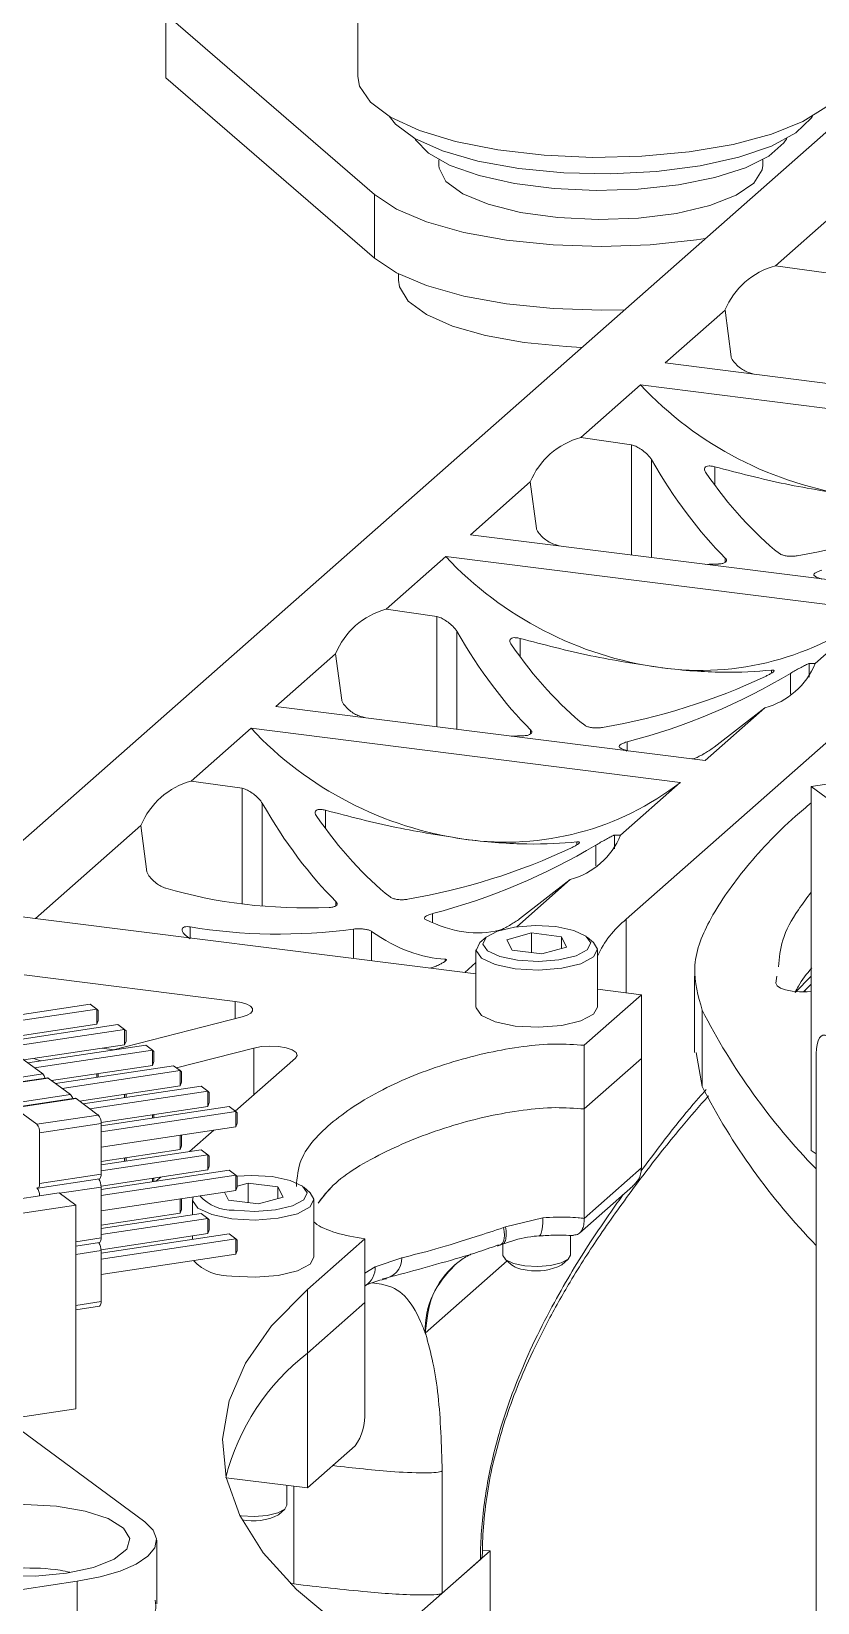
# Model space of a CAD drawing. Header units: millimetres. Extents: x 30 to 313, y 16 to 167.
# Drawn here: x 186.83 to 201.39, y 111.73 to 140.83 of the extents above; entities that cross this region are included whole.
import ezdxf

# ---------------------------------------------------------------- set-up
doc = ezdxf.new("R2010")
doc.units = ezdxf.units.MM

msp = doc.modelspace()

# ---------------------------------------------------------------- linework, layer by layer
at = {"color": 7, "linetype": 'Continuous', "lineweight": 15}
for p, q in [((192.872, 142.352), (192.872, 139.995)), ((204.34, 141.432), (186.619, 125.804)), ((193.178, 137.807), (189.316, 141.147)), ((189.316, 139.968), (189.316, 141.147)), ((193.178, 136.628), (189.316, 139.968)), ((194.372, 138.452), (194.372, 138.345)), ((200.372, 138.345), (200.372, 138.452)), ((193.178, 136.628), (193.178, 137.807)), ((212.535, 137.346), (197.844, 124.39)), ((201.712, 137.465), (200.605, 136.489)), ((200.605, 136.489), (201.544, 136.357)), ((193.622, 136.341), (193.622, 136.224)), ((199.673, 135.666), (198.566, 134.69)), ((199.784, 134.804), (199.673, 135.666)), ((198.566, 134.69), (206.517, 133.688)), ((198.106, 134.285), (196.999, 133.308)), ((198.106, 134.285), (206.057, 133.283)), ((196.999, 133.308), (197.938, 133.176)), ((196.066, 132.486), (194.959, 131.51)), ((196.178, 131.624), (196.066, 132.486)), ((194.959, 131.51), (202.91, 130.508)), ((194.5, 131.104), (193.393, 130.128)), ((194.5, 131.104), (202.451, 130.103)), ((193.393, 130.128), (194.332, 129.996)), ((202.451, 130.103), (201.344, 129.126)), ((192.46, 129.305), (191.353, 128.329)), ((192.572, 128.443), (192.46, 129.305)), ((201.232, 129.127), (201.344, 129.126)), ((191.353, 128.329), (199.304, 127.327)), ((200.411, 128.304), (199.304, 127.327)), ((200.411, 128.304), (199.472, 127.574)), ((190.893, 127.924), (189.787, 126.948)), ((190.893, 127.924), (198.844, 126.922)), ((189.787, 126.948), (190.726, 126.815)), ((198.844, 126.922), (197.738, 125.946)), ((201.27, 126.848), (202.178, 126.985)), ((201.27, 126.848), (202.873, 125.663)), ((201.27, 120.107), (201.27, 126.848)), ((188.854, 126.125), (186.901, 124.403)), ((188.965, 125.263), (188.854, 126.125)), ((197.626, 125.946), (197.738, 125.946)), ((196.805, 125.123), (195.814, 124.249)), ((196.805, 125.123), (195.866, 124.394)), ((195.059, 123.375), (183.418, 124.841)), ((195.249, 124.057), (195.132, 123.954)), ((195.632, 124.009), (196.089, 124.134)), ((195.727, 123.815), (195.632, 124.009)), ((196.641, 124.064), (196.089, 124.134)), ((196.089, 123.769), (196.089, 124.134)), ((196.736, 123.87), (196.641, 124.064)), ((196.641, 123.844), (196.641, 124.064)), ((197.236, 123.954), (197.12, 124.057)), ((195.059, 123.822), (195.059, 122.761)), ((195.727, 123.815), (196.279, 123.745)), ((196.736, 123.87), (196.279, 123.745)), ((197.309, 122.761), (197.309, 123.822)), ((195.059, 123.584), (194.852, 123.401)), ((190.601, 122.867), (186.692, 123.36)), ((198.126, 122.988), (197.309, 123.091)), ((199.105, 123.335), (199.105, 121.92)), ((200.633, 123.334), (200.611, 123.203)), ((201.127, 123.043), (201.27, 123.186)), ((187.914, 122.815), (185.729, 122.487)), ((188.037, 122.724), (187.914, 122.815)), ((197.065, 122.053), (198.126, 122.988)), ((198.126, 121.81), (198.126, 122.988)), ((188.037, 122.724), (185.852, 122.396)), ((188.037, 122.442), (188.037, 122.724)), ((188.062, 122.699), (188.037, 122.724)), ((188.062, 122.511), (188.037, 122.442)), ((188.062, 122.699), (188.062, 122.511)), ((190.729, 122.579), (188.318, 121.962)), ((199.249, 122.705), (199.249, 121.291)), ((188.037, 122.442), (186.171, 122.161)), ((188.428, 122.436), (186.243, 122.107)), ((188.552, 122.345), (186.367, 122.016)), ((188.552, 122.345), (188.428, 122.436)), ((188.552, 122.062), (188.552, 122.345)), ((188.577, 122.319), (188.552, 122.345)), ((188.577, 122.319), (188.577, 122.131)), ((188.552, 122.062), (186.685, 121.781)), ((188.942, 122.056), (186.757, 121.727)), ((189.066, 121.965), (186.881, 121.636)), ((188.356, 121.972), (188.137, 121.999)), ((188.577, 122.131), (188.552, 122.062)), ((189.066, 121.965), (188.942, 122.056)), ((189.066, 121.682), (189.066, 121.965)), ((189.091, 121.94), (189.066, 121.965)), ((189.091, 121.94), (189.091, 121.751)), ((190.942, 122.003), (189.51, 121.637)), ((197.065, 120.875), (197.065, 122.053)), ((199.137, 121.921), (199.249, 121.291)), ((186.624, 121.826), (187.035, 121.522)), ((189.066, 121.682), (187.199, 121.401)), ((189.457, 121.676), (187.272, 121.347)), ((189.091, 121.751), (189.066, 121.682)), ((189.58, 121.585), (189.457, 121.676)), ((190.601, 120.831), (191.714, 121.812)), ((198.126, 121.81), (197.065, 120.875)), ((198.126, 119.783), (198.126, 121.81)), ((201.36, 107.868), (201.36, 121.9)), ((187.035, 121.522), (185.896, 121.351)), ((187.12, 121.452), (185.98, 121.28)), ((187.138, 121.446), (185.999, 121.275)), ((187.138, 121.446), (187.55, 121.142)), ((189.58, 121.585), (187.395, 121.256)), ((188.037, 121.463), (188.037, 121.527)), ((188.062, 121.521), (188.053, 121.53)), ((188.062, 121.521), (188.062, 121.466)), ((189.58, 121.302), (189.58, 121.585)), ((189.605, 121.56), (189.58, 121.585)), ((189.605, 121.371), (189.58, 121.302)), ((189.605, 121.56), (189.605, 121.371)), ((187.55, 121.142), (186.41, 120.971)), ((187.634, 121.072), (186.495, 120.901)), ((187.653, 121.066), (186.513, 120.895)), ((187.653, 121.066), (188.064, 120.762)), ((189.58, 121.302), (187.713, 121.021)), ((189.971, 121.296), (187.786, 120.968)), ((190.094, 121.205), (187.909, 120.877)), ((188.552, 121.083), (188.552, 121.147)), ((188.577, 121.141), (188.568, 121.15)), ((188.577, 121.141), (188.577, 121.087)), ((190.094, 121.205), (189.971, 121.296)), ((190.094, 120.922), (190.094, 121.205)), ((190.119, 121.18), (190.094, 121.205)), ((190.119, 121.18), (190.119, 120.992)), ((186.513, 120.895), (186.925, 120.591)), ((188.064, 120.762), (186.925, 120.591)), ((190.094, 120.922), (188.115, 120.625)), ((190.485, 120.917), (188.115, 120.56)), ((190.609, 120.826), (188.115, 120.45)), ((189.066, 120.703), (189.066, 120.768)), ((189.091, 120.761), (189.082, 120.77)), ((189.091, 120.761), (189.091, 120.707)), ((190.119, 120.992), (190.094, 120.922)), ((190.609, 120.826), (190.485, 120.917)), ((190.609, 120.543), (190.609, 120.826)), ((190.609, 120.826), (190.634, 120.8)), ((190.634, 120.8), (190.634, 120.612)), ((197.065, 120.875), (197.065, 118.848)), ((188.115, 120.607), (186.976, 120.435)), ((188.115, 120.607), (188.115, 119.664)), ((190.609, 120.543), (188.115, 120.168)), ((189.756, 120.086), (190.206, 120.482)), ((190.634, 120.612), (190.609, 120.543)), ((186.976, 120.435), (186.976, 119.492)), ((189.58, 120.124), (189.58, 120.388)), ((189.605, 120.193), (189.58, 120.124)), ((189.605, 120.381), (189.596, 120.39)), ((189.605, 120.381), (189.605, 120.193)), ((189.58, 120.124), (188.115, 119.903)), ((189.971, 120.118), (188.115, 119.839)), ((190.094, 120.027), (188.115, 119.729)), ((188.552, 119.904), (188.552, 119.969)), ((188.577, 119.962), (188.568, 119.971)), ((188.577, 119.962), (188.577, 119.908)), ((190.094, 120.027), (189.971, 120.118)), ((190.094, 119.744), (190.094, 120.027)), ((190.119, 120.002), (190.094, 120.027)), ((190.119, 120.002), (190.119, 119.813)), ((201.27, 120.107), (201.36, 120.041)), ((188.115, 119.664), (186.976, 119.492)), ((190.094, 119.744), (188.115, 119.446)), ((190.485, 119.738), (188.115, 119.382)), ((190.609, 119.647), (188.115, 119.272)), ((189.091, 119.583), (189.082, 119.592)), ((189.131, 119.534), (189.22, 119.612)), ((190.119, 119.813), (190.094, 119.744)), ((190.609, 119.647), (190.485, 119.738)), ((190.609, 119.364), (190.609, 119.647)), ((190.634, 119.622), (190.609, 119.647)), ((190.634, 119.622), (190.634, 119.433)), ((197.065, 118.848), (198.126, 119.783)), ((182.095, 118.532), (187.336, 119.321)), ((186.943, 119.407), (188.083, 119.578)), ((187.645, 119.093), (187.336, 119.321)), ((188.115, 119.428), (188.115, 118.485)), ((190.609, 119.364), (188.115, 118.989)), ((189.066, 119.525), (189.066, 119.589)), ((189.091, 119.583), (189.091, 119.528)), ((190.477, 119.185), (190.404, 119.333)), ((190.634, 119.433), (190.609, 119.364)), ((190.634, 119.447), (190.838, 119.503)), ((191.391, 119.434), (190.838, 119.503)), ((190.838, 119.139), (190.838, 119.503)), ((191.486, 119.24), (191.391, 119.434)), ((191.391, 119.214), (191.391, 119.434)), ((191.986, 119.324), (191.869, 119.427)), ((196.978, 118.575), (197.967, 119.447)), ((171.695, 116.693), (187.645, 119.093)), ((187.645, 119.093), (187.645, 115.322)), ((189.58, 118.945), (189.58, 119.209)), ((189.605, 119.014), (189.58, 118.945)), ((189.605, 119.203), (189.596, 119.212)), ((189.605, 119.203), (189.605, 119.014)), ((189.809, 119.191), (189.809, 118.915)), ((190.477, 119.185), (191.029, 119.115)), ((191.486, 119.24), (191.029, 119.115)), ((192.059, 118.131), (192.059, 119.191)), ((189.58, 118.945), (188.115, 118.725)), ((189.971, 118.939), (188.115, 118.66)), ((190.094, 118.848), (188.115, 118.55)), ((190.094, 118.848), (189.971, 118.939)), ((190.094, 118.565), (190.094, 118.848)), ((190.119, 118.823), (190.094, 118.848)), ((190.119, 118.823), (190.119, 118.635)), ((195.607, 118.69), (196.297, 118.861)), ((190.094, 118.565), (188.115, 118.268)), ((190.485, 118.56), (188.115, 118.203)), ((190.609, 118.469), (188.115, 118.093)), ((189.809, 118.522), (189.809, 118.458)), ((190.119, 118.635), (190.094, 118.565)), ((190.609, 118.469), (190.485, 118.56)), ((190.609, 118.186), (190.609, 118.469)), ((190.634, 118.443), (190.609, 118.469)), ((190.634, 118.443), (190.634, 118.255)), ((191.939, 117.532), (192.999, 118.467)), ((192.999, 117.289), (192.999, 118.467)), ((195.572, 118.676), (195.607, 118.69)), ((196.233, 118.525), (196.231, 118.525)), ((196.809, 118.166), (196.809, 118.531)), ((187.645, 118.334), (188.083, 118.4)), ((188.115, 118.25), (188.115, 117.307)), ((190.609, 118.186), (188.115, 117.81)), ((190.634, 118.255), (190.609, 118.186)), ((195.559, 118.371), (195.559, 118.166)), ((193.192, 117.952), (193.689, 118.12)), ((195.599, 118.093), (195.718, 117.988)), ((196.65, 117.988), (196.769, 118.093)), ((191.939, 116.353), (191.939, 117.532)), ((192.999, 117.289), (191.939, 116.353)), ((192.999, 117.289), (192.999, 115.262)), ((187.645, 117.155), (188.083, 117.221)), ((191.939, 113.855), (191.939, 116.353)), ((186.018, 115.077), (187.645, 115.322)), ((186.353, 115.127), (188.924, 113.229)), ((192.823, 114.634), (191.939, 113.855)), ((194.436, 114.172), (194.436, 111.909)), ((191.939, 113.855), (190.434, 114.044)), ((191.559, 113.536), (191.559, 113.903)), ((191.4, 113.358), (191.518, 113.462)), ((189.145, 111.707), (189.145, 112.886)), ((195.32, 112.688), (193.224, 110.84)), ((195.32, 112.688), (195.18, 112.706)), ((195.32, 112.688), (195.32, 111.51)), ((195.143, 112.532), (194.436, 111.909)), ((187.674, 112.126), (172.635, 109.863)), ((187.674, 110.948), (187.674, 112.126)), ((191.687, 112.077), (191.62, 112.085))]:
    msp.add_line(p, q, dxfattribs=at)
at = {"color": 8, "linetype": 'Continuous', "lineweight": 15}
for p, q in [((197.938, 131.134), (197.938, 133.176)), ((198.31, 131.087), (198.31, 132.901)), ((199.483, 132.429), (199.483, 132.768)), ((199.678, 131.001), (199.678, 131.077)), ((194.332, 127.954), (194.332, 129.996)), ((194.704, 127.907), (194.704, 129.72)), ((195.877, 129.249), (195.877, 129.587)), ((200.535, 128.947), (200.535, 129)), ((200.886, 128.555), (200.886, 128.941)), ((201.232, 128.874), (201.232, 129.127)), ((196.071, 127.821), (196.071, 127.896)), ((197.857, 127.51), (197.857, 127.671)), ((190.726, 124.671), (190.726, 126.815)), ((191.098, 124.632), (191.098, 126.54)), ((192.271, 126.068), (192.271, 126.407)), ((196.929, 125.767), (196.929, 125.82)), ((197.28, 125.375), (197.28, 125.761)), ((197.626, 125.694), (197.626, 125.946)), ((192.465, 124.641), (192.465, 124.716)), ((194.251, 124.323), (194.251, 124.491)), ((197.844, 124.39), (197.844, 123.024)), ((189.764, 124.042), (189.764, 124.246)), ((192.793, 123.66), (192.793, 124.205)), ((193.124, 123.619), (193.124, 124.164)), ((194.491, 123.614), (194.491, 123.65)), ((200.971, 123.031), (201.27, 123.333)), ((190.601, 122.547), (190.601, 122.867)), ((190.942, 121.131), (190.942, 122.003)), ((188.115, 119.428), (187.347, 119.313)), ((188.115, 118.485), (187.645, 118.414)), ((188.115, 118.25), (187.645, 118.179)), ((192.999, 117.834), (193.192, 117.952)), ((195.637, 118.06), (194.121, 116.722)), ((188.115, 117.307), (187.645, 117.236)), ((191.687, 112.077), (191.687, 113.887))]:
    msp.add_line(p, q, dxfattribs=at)
at = {"color": 7, "linetype": 'Continuous', "lineweight": 15, "flags": 128}
for points in [[(201.872, 139.995), (201.795, 139.72), (201.539, 139.429), (201.111, 139.161), (200.531, 138.927), (199.821, 138.737), (199.011, 138.598), (198.134, 138.517), (197.226, 138.496), (196.323, 138.537), (195.464, 138.637), (194.682, 138.793), (194.011, 138.998), (193.478, 139.243), (193.103, 139.52), (192.904, 139.816), (192.872, 139.995)], [(201.292, 139.259), (201.269, 139.225), (200.985, 138.952), (200.532, 138.707), (199.931, 138.499), (199.211, 138.34), (198.404, 138.236), (197.549, 138.192), (196.686, 138.21), (195.855, 138.29), (195.095, 138.428), (194.441, 138.616), (193.924, 138.848), (193.569, 139.11), (193.451, 139.259)], [(200.816, 138.846), (200.763, 138.764), (200.486, 138.52), (200.052, 138.302), (199.484, 138.122), (198.81, 137.989), (198.064, 137.909), (197.283, 137.886), (196.507, 137.922), (195.774, 138.014), (195.121, 138.159), (194.581, 138.348), (194.181, 138.573), (193.941, 138.822), (193.927, 138.846)], [(200.372, 138.345), (200.362, 138.266), (200.209, 138.021), (199.878, 137.796), (199.389, 137.605), (198.774, 137.461), (198.07, 137.373), (197.323, 137.345), (196.578, 137.381), (195.884, 137.477), (195.283, 137.628), (194.813, 137.823), (194.504, 138.052), (194.375, 138.299), (194.372, 138.345)], [(193.178, 137.807), (193.585, 137.538), (194.145, 137.303), (194.835, 137.109), (195.626, 136.965), (196.488, 136.877), (197.386, 136.847), (198.283, 136.878), (199.144, 136.969), (199.306, 136.993)], [(193.178, 136.628), (193.585, 136.36), (194.145, 136.124), (194.835, 135.93), (195.626, 135.786), (196.488, 135.698), (197.386, 135.669), (197.813, 135.676)], [(197.023, 134.979), (196.729, 134.992), (195.95, 135.067), (195.237, 135.196), (194.624, 135.373), (194.14, 135.59), (193.806, 135.836), (193.64, 136.101), (193.622, 136.224)], [(195.831, 123.628), (196.215, 123.606), (196.596, 123.636), (196.913, 123.711), (197.12, 123.822), (197.184, 123.95), (197.096, 124.077), (196.869, 124.182), (196.538, 124.251), (196.153, 124.273), (195.773, 124.243), (195.455, 124.168), (195.249, 124.057), (195.185, 123.929), (195.273, 123.802), (195.499, 123.696), (195.831, 123.628)], [(195.132, 123.954), (195.06, 123.81), (195.159, 123.667), (195.414, 123.548), (195.786, 123.471)], [(195.786, 123.471), (196.219, 123.447), (196.647, 123.48), (197.004, 123.565), (197.236, 123.689), (197.309, 123.833), (197.236, 123.954)], [(200.611, 123.203), (200.636, 123.157), (200.698, 123.114), (200.794, 123.08), (200.915, 123.055), (201.052, 123.043), (201.194, 123.044), (201.27, 123.051)], [(190.729, 122.579), (190.822, 122.611), (190.888, 122.649), (190.921, 122.692), (190.919, 122.736), (190.882, 122.778), (190.813, 122.816), (190.717, 122.847), (190.601, 122.867)], [(195.059, 122.761), (195.06, 122.749), (195.159, 122.607), (195.414, 122.488), (195.786, 122.41)], [(195.786, 122.41), (196.219, 122.386), (196.647, 122.419), (197.004, 122.504), (197.236, 122.628), (197.309, 122.761)], [(201.566, 122.22), (201.526, 122.24), (201.487, 122.242), (201.451, 122.225), (201.42, 122.189), (201.395, 122.136), (201.376, 122.069), (201.364, 121.989), (201.36, 121.9)], [(191.714, 121.812), (191.746, 121.865), (191.726, 121.918), (191.657, 121.967), (191.545, 122.005), (191.402, 122.03), (191.242, 122.038), (191.084, 122.029), (190.942, 122.003)], [(187.12, 121.452), (187.128, 121.451), (187.138, 121.446)], [(187.634, 121.072), (187.643, 121.071), (187.653, 121.066)], [(188.115, 119.664), (188.114, 119.642), (188.111, 119.622), (188.107, 119.605), (188.1, 119.592), (188.093, 119.583), (188.084, 119.578), (188.083, 119.578)], [(190.58, 118.997), (190.965, 118.976), (191.345, 119.005), (191.663, 119.081), (191.869, 119.191), (191.933, 119.32), (191.845, 119.446), (191.618, 119.552), (191.287, 119.621), (190.902, 119.642), (190.629, 119.627)], [(186.976, 119.492), (186.975, 119.47), (186.972, 119.45), (186.967, 119.433), (186.961, 119.42), (186.953, 119.411), (186.944, 119.407), (186.935, 119.407), (186.925, 119.412)], [(190.536, 118.841), (190.969, 118.816), (191.397, 118.85), (191.754, 118.935), (191.986, 119.059), (192.058, 119.203), (191.986, 119.324)], [(189.821, 119.246), (189.809, 119.18), (189.908, 119.037), (190.164, 118.918), (190.536, 118.841)], [(188.115, 118.485), (188.114, 118.463), (188.111, 118.443), (188.107, 118.426), (188.1, 118.413), (188.093, 118.404), (188.084, 118.4), (188.083, 118.4)], [(195.51, 118.355), (195.496, 118.351), (195.461, 118.352)], [(195.559, 118.166), (195.559, 118.16), (195.614, 118.081), (195.756, 118.015), (195.963, 117.972)], [(195.963, 117.972), (196.204, 117.958), (196.441, 117.977), (196.64, 118.024), (196.769, 118.093), (196.809, 118.166)], [(190.536, 117.78), (190.969, 117.756), (191.397, 117.789), (191.754, 117.874), (191.986, 117.998), (192.059, 118.131)], [(188.115, 117.307), (188.114, 117.285), (188.111, 117.265), (188.107, 117.248), (188.1, 117.235), (188.093, 117.226), (188.084, 117.221), (188.083, 117.221)], [(191.939, 117.532), (191.274, 116.859), (190.789, 116.168), (190.485, 115.467), (190.366, 114.759), (190.433, 114.051), (190.684, 113.347), (191.119, 112.653), (191.734, 111.974), (192.523, 111.316), (193.482, 110.684), (193.821, 110.488)], [(187.475, 112.277), (187.976, 112.385), (188.359, 112.537), (188.591, 112.72), (188.65, 112.918), (188.532, 113.113), (188.247, 113.287), (187.82, 113.426), (187.289, 113.517), (186.702, 113.551), (186.111, 113.527), (185.567, 113.445), (185.12, 113.313), (184.809, 113.144), (184.662, 112.951), (184.692, 112.753), (184.896, 112.566), (185.256, 112.408), (185.74, 112.292), (186.306, 112.228), (186.902, 112.223), (187.475, 112.277)], [(190.685, 113.345), (190.713, 113.341), (190.953, 113.328), (191.191, 113.346), (191.389, 113.393), (191.518, 113.462), (191.559, 113.536)], [(188.924, 113.229), (189.081, 113.074), (189.144, 112.912), (189.111, 112.749), (188.984, 112.591), (188.766, 112.445), (188.468, 112.315), (188.099, 112.208), (187.674, 112.126)], [(195.175, 112.591), (195.168, 112.564), (195.143, 112.532)]]:
    msp.add_lwpolyline(points, dxfattribs=at)
at = {"color": 8, "linetype": 'Continuous', "lineweight": 15, "flags": 128}
for points in [[(196.297, 118.861), (196.295, 118.772), (196.29, 118.693), (196.28, 118.626), (196.268, 118.575), (196.252, 118.541), (196.235, 118.526), (196.233, 118.525)], [(195.572, 118.676), (195.582, 118.602), (195.585, 118.535), (195.58, 118.476), (195.569, 118.427), (195.55, 118.389), (195.526, 118.363), (195.51, 118.355)]]:
    msp.add_lwpolyline(points, dxfattribs=at)
at = {"color": 7, "linetype": 'Continuous', "lineweight": 15}
for centre, radius, start, end in [((200.97, 135.135), 1.403, 105.0915, 157.7277), ((203.002, 138.878), 6.714, 223.176, 262.1196), ((197.364, 131.954), 1.403, 105.0915, 157.7277), ((199.396, 135.698), 6.714, 223.176, 262.1196), ((193.758, 128.774), 1.403, 105.0915, 157.7277), ((199.216, 134.274), 5.279, 261.9294, 307.789), ((200.046, 129.658), 1.403, 285.0915, 337.7277), ((195.789, 132.518), 6.714, 223.176, 262.1196), ((190.152, 125.593), 1.403, 105.0915, 157.7277), ((195.61, 131.094), 5.279, 261.9294, 307.789), ((196.44, 126.477), 1.403, 285.0915, 337.7277), ((199.087, 122.866), 1.967, 129.2018, 154.7278), ((210.166, 128.311), 12.273, 207.1791, 224.1488), ((187.137, 122.413), 0.661, 246.1465, 258.751), ((186.927, 121.415), 0.152, 11.5007, 44.6618), ((187.441, 121.035), 0.152, 11.5007, 44.6618), ((210.166, 126.897), 12.273, 207.1791, 224.1488), ((187.897, 120.621), 0.219, 356.258, 40.2722), ((186.758, 120.449), 0.219, 356.258, 40.2722), ((186.761, 119.273), 0.215, 358.3146, 40.4009), ((187.878, 119.439), 0.237, 357.2927, 35.31), ((190.542, 119.8), 0.803, 221.8252, 272.7602), ((187.878, 118.261), 0.237, 357.2927, 35.31), ((190.501, 118.716), 0.937, 223.8024, 272.1345), ((193.295, 118.117), 0.393, 274.8107, 0.4817), ((196.016, 118.399), 0.508, 234.0566, 269.0735), ((196.191, 118.855), 0.981, 259.2261, 297.8883), ((194.556, 112.983), 4.267, 127.8349, 165.583), ((192.017, 115.2), 0.984, 324.9309, 3.5931), ((190.934, 114.255), 1.011, 258.103, 297.4615)]:
    msp.add_arc(centre, radius, start, end, dxfattribs=at)
at = {"color": 8, "linetype": 'Continuous', "lineweight": 15}
for centre, radius, start, end in [((192.805, 117.932), 0.387, 302.1607, 3.0253), ((195.769, 116.752), 1.654, 131.3997, 180.545)]:
    msp.add_arc(centre, radius, start, end, dxfattribs=at)
at = {"color": 7, "linetype": 'Continuous', "lineweight": 15}
for centre, major_axis, ratio, start_param, end_param in [((204.389, 140.202), (7.937, 2.444), 0.699056, 3.948091, 3.958871), ((200.233, 136.536), (-1.988, 6.457), 0.476834, 2.015928, 2.416064), ((200.783, 137.021), (-1.988, 6.457), 0.476834, 2.15545, 2.54014), ((200.783, 137.021), (7.937, 2.444), 0.699056, 4.528444, 4.913133), ((200.783, 137.021), (7.937, 2.444), 0.699056, 3.948091, 3.958871), ((200.783, 137.021), (7.937, 2.444), 0.699056, 4.319142, 4.348228), ((200.783, 137.021), (-1.988, 6.457), 0.476834, 2.720356, 2.754961), ((196.627, 133.356), (-1.988, 6.457), 0.476834, 2.015928, 2.416064), ((197.177, 133.841), (-1.988, 6.457), 0.476834, 2.15545, 2.54014), ((196.627, 133.356), (7.937, 2.444), 0.699056, 4.652519, 5.052656), ((197.177, 133.841), (7.937, 2.444), 0.699056, 4.528444, 4.913133), ((197.177, 133.841), (7.937, 2.444), 0.699056, 3.948091, 3.958871), ((197.177, 133.841), (7.937, 2.444), 0.699056, 4.319142, 4.348228), ((197.177, 133.841), (-1.988, 6.457), 0.476834, 2.720356, 2.754961), ((197.177, 133.841), (-1.988, 6.457), 0.476834, 3.109712, 3.120492), ((193.021, 130.176), (-1.988, 6.457), 0.476834, 2.015928, 2.416064), ((193.571, 130.661), (-1.988, 6.457), 0.476834, 2.15545, 2.54014), ((193.571, 130.661), (7.937, 2.444), 0.699056, 4.528444, 4.913133), ((193.021, 130.176), (7.937, 2.444), 0.699056, 4.652519, 5.052656), ((193.571, 130.661), (7.937, 2.444), 0.699056, 3.948091, 4.348228), ((193.571, 130.661), (-1.988, 6.457), 0.476834, 2.720356, 3.120492), ((193.021, 130.176), (7.937, 2.444), 0.699056, 4.087614, 4.472303), ((193.021, 130.176), (-1.988, 6.457), 0.476834, 2.59628, 2.98097)]:
    msp.add_ellipse(centre, major_axis=major_axis, ratio=ratio, start_param=start_param, end_param=end_param, dxfattribs=at)
for points, knots in [([(200.13, 134.506), (200.101, 134.516), (200.042, 134.538), (199.951, 134.597), (199.868, 134.671), (199.808, 134.745), (199.791, 134.788), (199.784, 134.804)], [0, 0, 0, 0, 0.200353, 0.399878, 0.624656, 0.862193, 1, 1, 1, 1]), ([(197.938, 133.176), (197.965, 133.168), (198.017, 133.151), (198.107, 133.1), (198.196, 133.033), (198.27, 132.962), (198.299, 132.918), (198.31, 132.901)], [0, 0, 0, 0, 0.194273, 0.38755, 0.610511, 0.848003, 1, 1, 1, 1]), ([(199.313, 132.667), (199.304, 132.683), (199.287, 132.714), (199.293, 132.752), (199.324, 132.776), (199.375, 132.785), (199.431, 132.78), (199.469, 132.771), (199.483, 132.768)], [0, 0, 0, 0, 0.1854348, 0.3713206, 0.5473773, 0.7183539, 0.8951996, 1, 1, 1, 1]), ([(199.483, 132.768), (199.918, 132.654), (200.775, 132.43), (201.651, 132.295), (202.081, 132.228)], [0, 0, 0, 0, 0.508039, 1, 1, 1, 1]), ([(196.524, 131.325), (196.495, 131.336), (196.436, 131.358), (196.345, 131.417), (196.262, 131.49), (196.202, 131.565), (196.184, 131.608), (196.178, 131.624)], [0, 0, 0, 0, 0.200353, 0.399878, 0.624656, 0.862193, 1, 1, 1, 1]), ([(199.678, 131.077), (199.687, 131.065), (199.705, 131.043), (199.697, 131.011), (199.663, 130.986), (199.611, 130.971), (199.57, 130.968), (199.553, 130.967)], [0, 0, 0, 0, 0.213551, 0.427148, 0.639735, 0.851936, 1, 1, 1, 1]), ([(201.011, 131.12), (200.984, 131.116), (200.931, 131.109), (200.845, 131.111), (200.767, 131.123), (200.711, 131.141), (200.689, 131.156), (200.68, 131.161)], [0, 0, 0, 0, 0.2146882, 0.4293805, 0.6439631, 0.8584767, 1, 1, 1, 1]), ([(201.339, 130.742), (201.33, 130.748), (201.312, 130.761), (201.32, 130.786), (201.354, 130.812), (201.405, 130.835), (201.447, 130.847), (201.464, 130.852)], [0, 0, 0, 0, 0.213551, 0.427148, 0.639735, 0.851936, 1, 1, 1, 1]), ([(194.332, 129.996), (194.358, 129.988), (194.411, 129.971), (194.5, 129.92), (194.59, 129.853), (194.664, 129.782), (194.693, 129.738), (194.704, 129.72)], [0, 0, 0, 0, 0.194273, 0.38755, 0.610511, 0.848003, 1, 1, 1, 1]), ([(195.707, 129.487), (195.698, 129.503), (195.68, 129.534), (195.687, 129.572), (195.717, 129.596), (195.768, 129.605), (195.825, 129.6), (195.863, 129.591), (195.877, 129.587)], [0, 0, 0, 0, 0.185435, 0.371321, 0.547377, 0.718354, 0.8952, 1, 1, 1, 1]), ([(195.877, 129.587), (196.312, 129.474), (197.169, 129.25), (198.044, 129.114), (198.475, 129.048)], [0, 0, 0, 0, 0.508039, 1, 1, 1, 1]), ([(198.475, 129.048), (198.491, 129.046), (198.897, 128.995), (199.706, 128.937), (200.249, 128.979), (200.535, 129)], [0, 0, 0, 0, 0.018793, 0.484681, 1, 1, 1, 1]), ([(200.535, 129), (200.549, 129.001), (200.576, 129.003), (200.585, 128.99), (200.566, 128.968), (200.524, 128.939), (200.477, 128.912), (200.444, 128.897), (200.434, 128.891)], [0, 0, 0, 0, 0.19495, 0.390422, 0.573291, 0.745437, 0.918168, 1, 1, 1, 1]), ([(200.886, 128.941), (200.915, 128.959), (200.974, 128.993), (201.065, 129.043), (201.149, 129.088), (201.208, 129.118), (201.226, 129.124), (201.232, 129.127)], [0, 0, 0, 0, 0.200353, 0.399878, 0.624656, 0.862193, 1, 1, 1, 1]), ([(192.918, 128.145), (192.888, 128.156), (192.83, 128.177), (192.739, 128.236), (192.655, 128.31), (192.596, 128.384), (192.578, 128.427), (192.572, 128.443)], [0, 0, 0, 0, 0.200353, 0.399878, 0.624656, 0.862193, 1, 1, 1, 1]), ([(196.071, 127.896), (196.08, 127.885), (196.098, 127.862), (196.09, 127.831), (196.056, 127.806), (196.005, 127.79), (195.963, 127.787), (195.946, 127.786)], [0, 0, 0, 0, 0.213551, 0.427148, 0.639735, 0.851936, 1, 1, 1, 1]), ([(197.405, 127.939), (197.378, 127.936), (197.325, 127.929), (197.239, 127.931), (197.161, 127.942), (197.105, 127.961), (197.083, 127.975), (197.074, 127.981)], [0, 0, 0, 0, 0.214688, 0.42938, 0.643963, 0.858477, 1, 1, 1, 1]), ([(197.732, 127.561), (197.723, 127.568), (197.705, 127.58), (197.713, 127.606), (197.747, 127.632), (197.799, 127.655), (197.84, 127.667), (197.857, 127.671)], [0, 0, 0, 0, 0.213551, 0.427148, 0.639735, 0.851936, 1, 1, 1, 1]), ([(199.472, 127.574), (199.445, 127.556), (199.393, 127.52), (199.304, 127.464), (199.214, 127.414), (199.14, 127.379), (199.111, 127.369), (199.1, 127.366)], [0, 0, 0, 0, 0.194273, 0.38755, 0.610511, 0.848003, 1, 1, 1, 1]), ([(190.726, 126.815), (190.752, 126.807), (190.805, 126.791), (190.894, 126.739), (190.984, 126.673), (191.057, 126.601), (191.087, 126.557), (191.098, 126.54)], [0, 0, 0, 0, 0.194273, 0.38755, 0.610511, 0.848003, 1, 1, 1, 1]), ([(192.101, 126.307), (192.092, 126.322), (192.074, 126.354), (192.081, 126.391), (192.111, 126.416), (192.162, 126.424), (192.218, 126.42), (192.257, 126.41), (192.271, 126.407)], [0, 0, 0, 0, 0.1854348, 0.3713206, 0.5473773, 0.7183539, 0.8951996, 1, 1, 1, 1]), ([(192.271, 126.407), (192.706, 126.293), (193.562, 126.069), (194.438, 125.934), (194.869, 125.867)], [0, 0, 0, 0, 0.508039, 1, 1, 1, 1]), ([(201.27, 126.542), (201.172, 126.46), (200.684, 126.051), (200.008, 125.322), (199.354, 124.384), (199.022, 123.513), (199.176, 122.964), (199.249, 122.705)], [0, 0, 0, 0, 0.067381, 0.335134, 0.58068, 0.802197, 1, 1, 1, 1]), ([(194.869, 125.867), (194.885, 125.865), (195.291, 125.815), (196.099, 125.757), (196.643, 125.798), (196.929, 125.82)], [0, 0, 0, 0, 0.018793, 0.484681, 1, 1, 1, 1]), ([(196.929, 125.82), (196.942, 125.821), (196.97, 125.822), (196.979, 125.81), (196.96, 125.788), (196.918, 125.758), (196.87, 125.732), (196.838, 125.716), (196.827, 125.711)], [0, 0, 0, 0, 0.1949496, 0.3904218, 0.5732906, 0.7454374, 0.9181681, 1, 1, 1, 1]), ([(197.28, 125.761), (197.309, 125.778), (197.368, 125.813), (197.459, 125.863), (197.542, 125.908), (197.602, 125.938), (197.619, 125.944), (197.626, 125.946)], [0, 0, 0, 0, 0.200353, 0.399878, 0.624656, 0.862193, 1, 1, 1, 1]), ([(189.311, 124.964), (189.282, 124.975), (189.224, 124.997), (189.133, 125.056), (189.049, 125.129), (188.99, 125.204), (188.972, 125.247), (188.965, 125.263)], [0, 0, 0, 0, 0.200353, 0.399878, 0.624656, 0.862193, 1, 1, 1, 1]), ([(201.27, 124.889), (201.188, 124.781), (200.966, 124.487), (200.71, 124.026), (200.676, 123.671), (200.661, 123.507)], [0, 0, 0, 0, 0.239487, 0.648934, 1, 1, 1, 1]), ([(192.465, 124.716), (192.474, 124.705), (192.492, 124.682), (192.484, 124.65), (192.45, 124.625), (192.399, 124.61), (192.357, 124.607), (192.34, 124.606)], [0, 0, 0, 0, 0.213551, 0.427148, 0.639735, 0.851936, 1, 1, 1, 1]), ([(193.799, 124.759), (193.772, 124.755), (193.718, 124.748), (193.632, 124.75), (193.555, 124.762), (193.498, 124.78), (193.477, 124.795), (193.468, 124.801)], [0, 0, 0, 0, 0.214688, 0.42938, 0.643963, 0.858477, 1, 1, 1, 1]), ([(189.663, 124.107), (189.662, 124.107), (189.644, 124.126), (189.619, 124.163), (189.613, 124.208), (189.636, 124.238), (189.681, 124.252), (189.728, 124.252), (189.757, 124.247), (189.764, 124.246)], [0, 0, 0, 0, 0.007291, 0.220838, 0.419196, 0.600033, 0.771566, 0.945385, 1, 1, 1, 1]), ([(194.126, 124.381), (194.117, 124.387), (194.099, 124.4), (194.107, 124.425), (194.141, 124.452), (194.193, 124.474), (194.234, 124.486), (194.251, 124.491)], [0, 0, 0, 0, 0.213551, 0.427148, 0.639735, 0.851936, 1, 1, 1, 1]), ([(195.866, 124.394), (195.839, 124.375), (195.787, 124.339), (195.697, 124.284), (195.608, 124.234), (195.534, 124.198), (195.505, 124.189), (195.493, 124.185)], [0, 0, 0, 0, 0.194273, 0.38755, 0.610511, 0.848003, 1, 1, 1, 1]), ([(189.764, 124.028), (189.731, 124.049), (189.694, 124.073), (189.666, 124.103), (189.663, 124.107)], [0, 0, 0, 0, 0.884568, 1, 1, 1, 1]), ([(192.793, 124.205), (192.82, 124.208), (192.873, 124.213), (192.959, 124.209), (193.037, 124.198), (193.093, 124.182), (193.115, 124.169), (193.124, 124.164)], [0, 0, 0, 0, 0.214688, 0.42938, 0.643963, 0.858477, 1, 1, 1, 1]), ([(194.32, 123.52), (194.309, 123.515), (194.272, 123.499), (194.233, 123.489), (194.206, 123.482)], [0, 0, 0, 0, 0.306624, 1, 1, 1, 1]), ([(194.491, 123.65), (194.499, 123.649), (194.517, 123.647), (194.511, 123.629), (194.481, 123.603), (194.43, 123.572), (194.374, 123.543), (194.335, 123.526), (194.32, 123.52)], [0, 0, 0, 0, 0.17645, 0.36857, 0.544998, 0.715967, 0.892667, 1, 1, 1, 1]), ([(201.28, 123.488), (201.188, 123.376), (201.065, 123.225), (200.99, 123.07), (200.971, 123.031)], [0, 0, 0, 0, 0.745364, 1, 1, 1, 1]), ([(201.154, 123.043), (201.154, 123.044), (201.153, 123.057), (201.159, 123.069), (201.165, 123.081)], [0, 0, 0, 0, 0.029553, 1, 1, 1, 1]), ([(197.065, 122.053), (196.888, 122.066), (196.508, 122.093), (195.891, 122.032), (195.258, 121.919), (194.354, 121.68), (193.3, 121.261), (192.354, 120.644), (191.778, 120.018), (191.746, 119.606), (191.733, 119.436)], [0, 0, 0, 0, 0.051473, 0.110321, 0.179269, 0.258319, 0.441099, 0.645616, 0.853621, 1, 1, 1, 1]), ([(195.427, 114.495), (195.467, 114.651), (195.568, 115.035), (195.774, 115.608), (196.049, 116.267), (196.397, 116.966), (196.84, 117.749), (197.386, 118.596), (198.076, 119.551), (198.745, 120.409), (199.198, 120.925), (199.364, 121.115)], [0, 0, 0, 0, 0.043303, 0.10618, 0.180121, 0.270526, 0.378118, 0.515567, 0.675046, 0.880618, 1, 1, 1, 1]), ([(197.065, 120.875), (196.888, 120.887), (196.508, 120.914), (195.891, 120.854), (195.258, 120.741), (194.352, 120.501), (193.316, 120.081), (192.478, 119.583), (192.221, 119.242), (192.138, 119.131)], [0, 0, 0, 0, 0.069159, 0.148226, 0.240863, 0.347073, 0.592654, 0.867439, 1, 1, 1, 1]), ([(197.065, 120.875), (196.888, 120.887), (196.508, 120.914), (195.891, 120.854), (195.258, 120.741), (194.352, 120.501), (193.316, 120.081), (192.48, 119.585), (192.224, 119.245), (192.142, 119.135)], [0, 0, 0, 0, 0.069285, 0.148496, 0.241303, 0.347706, 0.593736, 0.869022, 1, 1, 1, 1]), ([(198.126, 119.783), (198.12, 119.733), (198.109, 119.634), (198.044, 119.518), (197.983, 119.469), (197.962, 119.452)], [0, 0, 0, 0, 0.398231, 0.79598, 1, 1, 1, 1]), ([(192.059, 118.785), (192.066, 118.778), (192.146, 118.7), (192.433, 118.571), (192.815, 118.501), (192.999, 118.467)], [0, 0, 0, 0, 0.050892, 0.540754, 1, 1, 1, 1]), ([(196.297, 118.861), (196.382, 118.865), (196.598, 118.877), (196.863, 118.87), (197.027, 118.852), (197.065, 118.848)], [0, 0, 0, 0, 0.329645, 0.845388, 1, 1, 1, 1]), ([(197.065, 118.848), (197.063, 118.806), (197.059, 118.724), (197.023, 118.623), (196.962, 118.547), (196.898, 118.542), (196.864, 118.539)], [0, 0, 0, 0, 0.200803, 0.400489, 0.688343, 1, 1, 1, 1]), ([(193.689, 118.12), (193.891, 118.169), (194.302, 118.269), (194.944, 118.473), (195.399, 118.62), (195.572, 118.676)], [0, 0, 0, 0, 0.375868, 0.762905, 1, 1, 1, 1]), ([(195.457, 118.334), (195.525, 118.36), (195.739, 118.441), (196.025, 118.512), (196.249, 118.525), (196.306, 118.529)], [0, 0, 0, 0, 0.261448, 0.811692, 1, 1, 1, 1]), ([(196.234, 118.52), (196.327, 118.528), (196.535, 118.545), (196.747, 118.535), (196.864, 118.53)], [0, 0, 0, 0, 0.4519539, 1, 1, 1, 1]), ([(195.461, 118.352), (195.331, 118.306), (195.071, 118.212), (194.334, 117.994), (193.769, 117.843), (193.328, 117.725)], [0, 0, 0, 0, 0.179242, 0.358941, 1, 1, 1, 1]), ([(194.676, 117.989), (194.743, 118.043), (194.85, 118.128), (194.955, 118.179), (194.97, 118.185), (194.972, 118.186)], [0, 0, 0, 0, 0.582109, 0.937231, 1, 1, 1, 1]), ([(193.005, 117.597), (193.034, 117.613), (193.143, 117.673), (193.292, 117.705), (193.401, 117.729)], [0, 0, 0, 0, 0.266829, 1, 1, 1, 1]), ([(194.116, 116.736), (194.089, 116.804), (193.981, 117.073), (193.77, 117.437), (193.46, 117.613), (193.193, 117.645), (193.131, 117.652)], [0, 0, 0, 0, 0.135367, 0.538037, 0.892021, 1, 1, 1, 1]), ([(194.121, 116.722), (194.121, 116.722), (194.119, 116.727), (194.117, 116.732), (194.116, 116.736)], [0, 0, 0, 0, 0.001211, 1, 1, 1, 1]), ([(194.121, 116.722), (194.123, 116.715), (194.226, 116.384), (194.39, 115.61), (194.42, 114.651), (194.436, 114.172)], [0, 0, 0, 0, 0.011113, 0.50553, 1, 1, 1, 1]), ([(195.176, 112.591), (195.18, 112.769), (195.187, 113.151), (195.265, 113.76), (195.351, 114.223), (195.414, 114.451), (195.427, 114.495)], [0, 0, 0, 0, 0.282769, 0.605921, 0.924999, 1, 1, 1, 1]), ([(194.436, 111.909), (194.431, 111.906), (194.423, 111.9), (194.39, 111.89), (194.286, 111.875), (193.821, 111.868), (192.926, 111.934), (192.138, 112.025), (191.687, 112.077)], [0, 0, 0, 0, 0.009971, 0.020666, 0.046657, 0.125973, 0.500071, 1, 1, 1, 1]), ([(189.115, 111.78), (189.13, 111.711), (189.163, 111.547), (188.885, 111.3), (188.377, 111.083), (187.871, 110.971), (187.579, 110.933), (187.528, 110.926)], [0, 0, 0, 0, 0.191488, 0.450558, 0.709628, 0.948952, 1, 1, 1, 1])]:
    msp.add_open_spline(points, degree=3, knots=knots, dxfattribs=at)
at = {"color": 8, "linetype": 'Continuous', "lineweight": 15}
for points, knots in [([(198.114, 119.721), (198.458, 120.18), (198.86, 120.718), (199.266, 121.171), (199.325, 121.237)], [0, 0, 0, 0, 0.854503, 1, 1, 1, 1]), ([(195.143, 112.532), (195.143, 112.562), (195.144, 112.917), (195.203, 113.647), (195.437, 114.771), (195.876, 116.052), (196.484, 117.282), (197.153, 118.395), (197.583, 119.003), (197.785, 119.287)], [0, 0, 0, 0, 0.010049, 0.118829, 0.226917, 0.376649, 0.606914, 0.815553, 1, 1, 1, 1]), ([(195.607, 118.69), (195.614, 118.64), (195.626, 118.54), (195.607, 118.434), (195.579, 118.376), (195.551, 118.374), (195.545, 118.374)], [0, 0, 0, 0, 0.307869, 0.615737, 0.923606, 1, 1, 1, 1]), ([(194.436, 114.172), (194.433, 114.169), (194.426, 114.165), (194.402, 114.156), (194.327, 114.141), (194.034, 114.129), (193.367, 114.16), (192.787, 114.226), (192.408, 114.269)], [0, 0, 0, 0, 0.010634, 0.022066, 0.049397, 0.131853, 0.432738, 1, 1, 1, 1]), ([(185.774, 112.301), (185.792, 112.305), (186.021, 112.361), (186.592, 112.38), (187.205, 112.368), (187.48, 112.306), (187.539, 112.293)], [0, 0, 0, 0, 0.0370973, 0.461018, 0.8849387, 1, 1, 1, 1])]:
    msp.add_open_spline(points, degree=3, knots=knots, dxfattribs=at)
msp.add_open_spline([(194.121, 116.722), (194.146, 116.969), (194.197, 117.462), (194.512, 117.812), (194.669, 117.987)], degree=3, dxfattribs=at)

doc.saveas('drawing.dxf')
